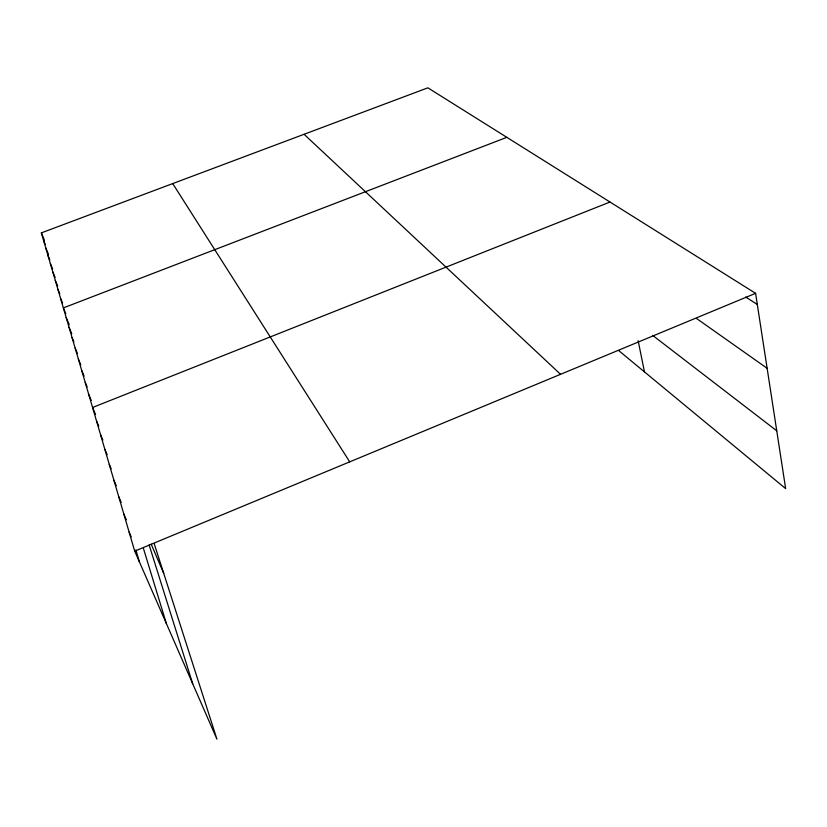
<?xml version="1.0" encoding="UTF-8"?>
<svg xmlns="http://www.w3.org/2000/svg" width="827" height="827" viewBox="0 0 827 827"><rect width="100%" height="100%" fill="white"/><g stroke="black" fill="none" stroke-linecap="round" stroke-linejoin="round"><path stroke-width="1.24" d="M154.256 543.877L216.932 739.173L134.708 551.133L755.589 293.327L785.65 488.612L619.02 350.844M609.995 202.026L92.572 407.484L95.591 414.513M506.827 137.334L63.359 307.902L65.86 313.795M134.708 551.133L41.35 232.883L427.879 87.827L755.589 293.327M745.675 297.027L757.305 304.45M696.603 318.529L767.125 368.284M652.689 335.4L776.749 430.815M304.078 134.284L560.561 374.311M172.709 183.584L349.718 461.859M123.812 513.981L126.335 519.769M129.136 532.112L131.183 536.816M113.888 480.146L116.318 485.759M118.737 496.676L121.207 502.382M104.812 449.216L107.159 454.664M109.257 464.34L111.159 468.764M96.49 420.829L98.754 426.112M100.563 434.723L102.868 440.088M85.202 382.363L87.145 386.912M88.809 394.675L91.29 400.444M151.207 544.207L163.725 573.38M72.042 337.519L73.872 341.82M75.154 348.115L77.48 353.563M78.379 359.104L80.736 364.635M81.728 370.517L84.116 376.12M60.578 298.413L62.542 303.064M66.15 317.434L69.261 324.753M69.044 327.296L71.753 333.663M50.344 263.534L52.67 269.054M52.773 271.825L55.13 277.417M55.285 280.394L57.683 286.059M57.89 289.254L59.823 293.843M41.35 232.883L44.431 240.223M43.49 240.192L45.278 244.441M45.702 247.728L48.421 254.178M47.987 255.502L49.816 259.864M149.118 544.941L192.701 683.743M143.391 548.291L166.382 623.558M135.876 549.903L139.422 561.905M638.144 340.714L644.471 371.892"/></g></svg>
